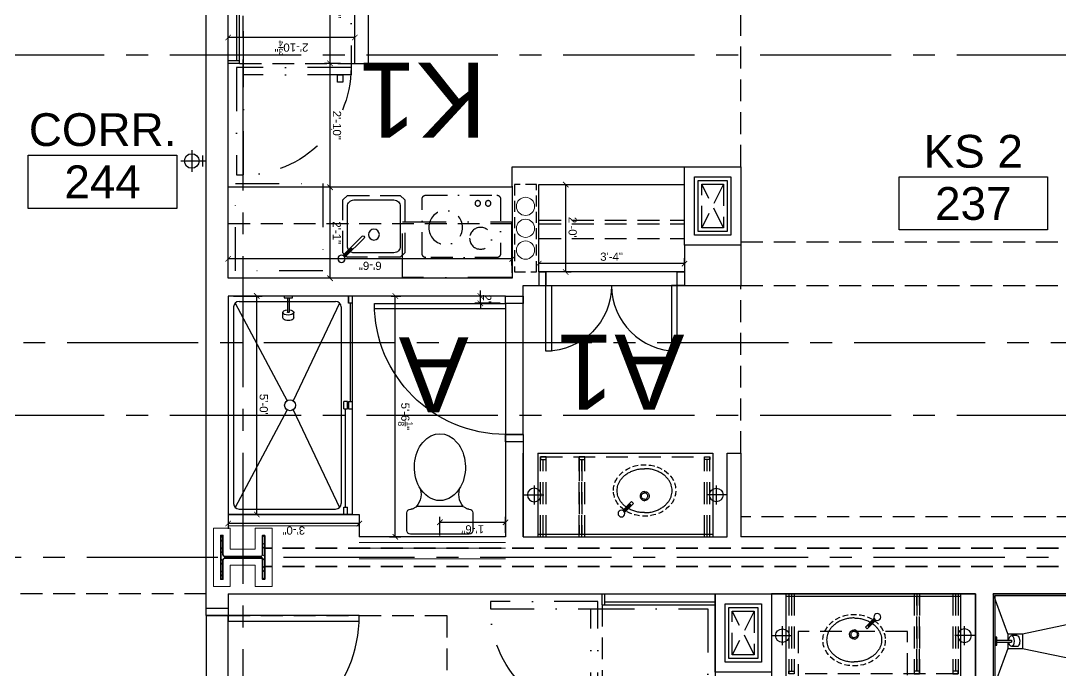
# Model space of a CAD drawing. Header units: inches. Extents: x 12000 to 16048, y 0 to 3185.
# Drawn here: x 15373.1 to 15658.4, y 1152.3 to 1330.6 of the extents above; entities that cross this region are included whole.
import ezdxf
from ezdxf.enums import TextEntityAlignment as Align

# ---------------------------------------------------------------- set-up
doc = ezdxf.new("R2010")
doc.units = ezdxf.units.IN
doc.header["$LTSCALE"] = 48
doc.header["$MEASUREMENT"] = 0
for name, pattern in [('CENTER2', [1.125, 0.75, -0.125, 0.125, -0.125]), ('DASHDOT2', [0.5, 0.25, -0.125, 0, -0.125]), ('HIDDEN', [0.375, 0.25, -0.125]), ('HIDDEN2', [0.1875, 0.125, -0.0625]), ('PHANTOM2', [1.25, 0.625, -0.125, 0.125, -0.125, 0.125, -0.125])]:
    doc.linetypes.add(name, pattern=pattern)
for name, color, linetype in [('_0_Objects', 8, 'Continuous'), ('A-Door', 8, 'Continuous'), ('A-Door-Head', 8, 'Continuous'), ('A-Eqpm', 8, 'Continuous'), ('A-Eqpm-NIC', 8, 'DASHDOT2'), ('A-Flor-ADA', 8, 'PHANTOM2'), ('A-Flor-Case', 8, 'Continuous'), ('A-Flor-Case-Hidden', 8, 'HIDDEN2'), ('A-Flor-Outline', 8, 'Continuous'), ('A-Flor-Ovhd', 8, 'HIDDEN2'), ('A-Flor-Pfix', 8, 'Continuous'), ('A-Flor-Soffit', 8, 'HIDDEN2'), ('A-Flor-Spcl', 8, 'Continuous'), ('A-Flor-Wall Mtd Fixture', 8, 'Continuous'), ('A-Grid(3-32)', 8, 'CENTER2'), ('A-HVAC', 8, 'HIDDEN2'), ('A-Tag-Rm(3-32)', 8, 'Continuous'), ('A-Wall-Full', 8, 'Continuous')]:
    doc.layers.add(name, color=color, linetype=linetype)
for name, color, linetype, lineweight in [('A-Detl-Hatch', 8, 'Continuous', 18), ('S-Detl-Hatch', 8, 'Continuous', 18), ('S-Detl-Wide', 8, 'Continuous', 35)]:
    doc.layers.add(name, color=color, linetype=linetype, lineweight=lineweight)
doc.layers.add('G-Anno-Nplt', color=8, linetype='Continuous', lineweight=18, plot=False)
doc.layers.add('G-Anno-View', color=8, linetype='Continuous', lineweight=18, plot=False)
doc.styles.add('G1DIM', font='arial.ttf')
doc.styles.get("Standard").update_dxf_attribs({"font": 'arial.ttf'})
doc.dimstyles.new('Aec-Arch-I-96', dxfattribs={"dimscale": 96, "dimtxt": 0.09375, "dimasz": 0.0625, "dimexe": 0.0625, "dimexo": 0.0625, "dimgap": 0.03125, "dimtad": 1, "dimdec": 3, "dimzin": 3, "dimdsep": 46, "dimlunit": 4, "dimtxsty": 'G1DIM', "dimblk": 'ARCHTICK', "dimcen": 0.09375, "dimclrd": 256, "dimclre": 256, "dimclrt": 256, "dimazin": 2, "dimtfac": 0.75, "dimtdec": 3, "dimtix": 1, "dimtmove": 2, "dimatfit": 2, "dimldrblk": 'OPEN90', "dimfxl": 0.0625, "dimtolj": 1, "dimtzin": 0, "dimarcsym": 0})

# ---------------------------------------------------------------- blocks, each defined once
blk = doc.blocks.new('*U10')
at = {"layer": 'A-Detl-Hatch'}
h = blk.add_hatch(dxfattribs=at)
h.set_pattern_fill('ANSI32', color=256, scale=6, style=0)
h.set_pattern_definition([(45, (0, -6.06), (-1.591, 1.591), []), (45, (1.0607, -6.06), (-1.591, 1.591), [])])
edge = h.paths.add_edge_path()
edge.add_line((6, -12.12), (6, -11.515))
edge.add_line((6, -11.515), (0.795, -11.515))
edge.add_arc((0.795, -10.915), 0.6, 180, 270, ccw=False)
edge.add_line((0.195, -10.915), (0.195, -1.205))
edge.add_arc((0.795, -1.205), 0.6, 90, 180, ccw=False)
edge.add_line((0.795, -0.605), (6, -0.605))
edge.add_line((6, -0.605), (6, 0))
edge.add_line((6, 0), (-6, 0))
edge.add_line((-6, 0), (-6, -0.605))
edge.add_line((-6, -0.605), (-0.795, -0.605))
edge.add_arc((-0.795, -1.205), 0.6, 0, 90, ccw=False)
edge.add_line((-0.195, -1.205), (-0.195, -10.915))
edge.add_arc((-0.795, -10.915), 0.6, 270, 360, ccw=False)
edge.add_line((-0.795, -11.515), (-6, -11.515))
edge.add_line((-6, -11.515), (-6, -12.12))
edge.add_line((-6, -12.12), (6, -12.12))
at = {"linetype": 'ByBlock'}
blk.add_lwpolyline([(6, -12.12), (6, -11.515), (0.795, -11.515, -0.4142136), (0.195, -10.915), (0.195, -1.205, -0.4142136), (0.795, -0.605), (6, -0.605), (6, 0), (-6, 0), (-6, -0.605), (-0.795, -0.605, -0.4142136), (-0.195, -1.205), (-0.195, -10.915, -0.4142136), (-0.795, -11.515), (-6, -11.515), (-6, -12.12)], format="xyb", close=True, dxfattribs=at)
blk = doc.blocks.new('W12X65')
at = {"layer": 'S-Detl-Hatch'}
blk.add_lwpolyline([(13860.59, -7310.28), (13860.59, -7305.67), (13854.79, -7305.67), (13854.79, -7298.76), (13860.59, -7298.76), (13860.59, -7294.16), (13844.59, -7294.16), (13844.59, -7298.76), (13850.4, -7298.76), (13850.4, -7305.67), (13844.59, -7305.67), (13844.59, -7310.28)], close=True, dxfattribs=at)
at = {"layer": 'S-Detl-Wide'}
blk.add_blockref('*U10', (13852.59, -7296.16), dxfattribs=at)
blk = doc.blocks.new('2ND FLOOR - STRUCTURAL GRID')
at = {"layer": 'A-Grid(3-32)'}
for p, q in [((11418.5, -7426.01), (11418.5, -9409.77)), ((8104.5, -8720.75), (11912.5, -8720.75)), ((8130.3, -8799.75), (11886.7, -8799.75)), ((8104.5, -8819.75), (11912.5, -8819.75)), ((11897.69, -8858.75), (8119.31, -8858.75))]:
    blk.add_line(p, q, dxfattribs=at)
at = {"layer": 'S-Detl-Wide', "linetype": 'HIDDEN2'}
for p, q in [((11678.44, -8856.25), (11424.56, -8856.25)), ((11678.44, -8861.25), (11424.56, -8861.25))]:
    blk.add_line(p, q, dxfattribs=at)
at = {"rotation": 90}
blk.add_blockref('W12X65', (4116.28, -22711.34), dxfattribs=at)
blk = doc.blocks.new('kitchen faucet')
for p, q in [((0.93, 0.38), (8.38, 0.38)), ((1, 0.12), (4, 0.12)), ((4, -0.12), (4, 0.12)), ((0.93, -0.38), (8.38, -0.38)), ((1, -0.12), (4, -0.12))]:
    blk.add_line(p, q)
blk.add_circle((0, 0), 1)
blk.add_arc((8.38, 0), 0.375, 270, 90)
blk = doc.blocks.new('kitchen sink')
blk.add_lwpolyline([(-14.94, -6.97, 0.143329), (-14, -7.25), (-3, -7.25, 0.414214), (-1.25, -5.5), (-1.25, 5.5, 0.414214), (-3, 7.25), (-14, 7.25, 0.414214), (-15.75, 5.5), (-15.75, -5.5, 0.143329), (-15.47, -6.44, 0.143329)], format="xyb")
blk.add_circle((-10.75, 0), 1.5)
at = {"layer": 'A-Flor-Case-Hidden'}
for p, q in [((-15.75, 8.5), (-17, 7.25)), ((-1.25, 8.5), (0, 7.25)), ((-16.64, -7.61), (-17, -7.25)), ((-15.75, -8.5), (-16.11, -8.14)), ((-1.25, -8.5), (0, -7.25))]:
    blk.add_line(p, q, dxfattribs=at)
for points in [[(-17, 7.25), (-17, -7.25)], [(-1.25, 8.5), (-15.75, 8.5)], [(0, -7.25), (0, 7.25)], [(-15.75, -8.5), (-1.25, -8.5)]]:
    blk.add_lwpolyline(points, dxfattribs=at)
at = {"rotation": 45.00000000000001}
blk.add_blockref('kitchen faucet', (-17.38, -8.88), dxfattribs=at)
blk = doc.blocks.new('cooktop')
at = {"ltscale": 0.5}
blk.add_lwpolyline([(-7.56, -21.5), (7.56, -21.5, 0.414214), (8.56, -20.5), (8.56, -1, 0.414214), (7.56, 0), (-7.56, 0, 0.414214), (-8.56, -1), (-8.56, -20.5, 0.414214)], format="xyb", close=True, dxfattribs=at)
for centre, radius in [((-3.27, -5.47), 3), ((6.32, -3.4), 0.75), ((6.32, -6.24), 0.75), ((-0.31, -15.05), 4.66)]:
    blk.add_circle(centre, radius, dxfattribs=at)
blk = doc.blocks.new('refrigerator')
blk.add_line((-30.125, 0), (-30.125, -29.5))
for points in [[(-32.125, -29.5), (0, -29.5), (0, 0), (-32.125, 0)], [(-34.125, -3.75), (-32.125, -3.75), (-32.125, -2.25), (-34.125, -2.25)], [(-59.625, -31.5), (-59.625, -29.5), (-30.125, -29.5), (-30.125, -31.5)]]:
    blk.add_lwpolyline(points, close=True)
blk.add_arc((-30.125, -29.5), 29.5, 90, 183.88744)
blk = doc.blocks.new('fridge cubby')
at = {"layer": 'A-Flor-Case'}
for p, q in [((-31, -31.5), (0, -31.5)), ((-31, -31.5), (-31, -34.5)), ((-30.25, -31.5), (-30.25, -34.5)), ((-30.25, -32.25), (0, -32.25))]:
    blk.add_line(p, q, dxfattribs=at)
at = {"layer": 'A-Flor-Ovhd'}
blk.add_line((-31, -31.5), (-31, 0.125), dxfattribs=at)
at = {"layer": 'A-Eqpm-NIC'}
blk.add_blockref('refrigerator', (-2, -0.875), dxfattribs=at)
blk = doc.blocks.new('ADA Kitchen')
at = {"layer": 'A-Eqpm-NIC'}
for points in [[(60.5, -8), (60.5, -32), (36.5, -32), (36.5, -8)], [(147.69, -14.93), (147.69, -30.18), (117.81, -30.18), (117.81, -14.93)]]:
    blk.add_lwpolyline(points, close=True, dxfattribs=at)
at = {"layer": 'A-Flor-Case'}
for p, q in [((34.5, -31), (34.5, -6)), ((116.25, -31), (116.25, -6)), ((117.75, -31), (117.75, -6)), ((147.75, -31), (147.75, -6)), ((149.25, -31), (149.25, -6)), ((34.5, -31), (149.25, -31))]:
    blk.add_line(p, q, dxfattribs=at)
at = {"layer": 'A-Flor-Case-Hidden'}
for p, q in [((61, -31), (61, -6)), ((61.75, -31), (61.75, -6))]:
    blk.add_line(p, q, dxfattribs=at)
at = {"layer": 'A-Flor-Ovhd'}
for q in [(34.5, -6), (116.25, -21)]:
    blk.add_line((34.5, -21), q, dxfattribs=at)
at = {"layer": 'A-Wall-Full'}
for p, q in [((0, 0), (34.5, 0)), ((0, -31), (0, 0)), ((34.5, -6), (34.5, 0)), ((34.5, -6), (149.25, -6))]:
    blk.add_line(p, q, dxfattribs=at)
at = {"extrusion": (0, 0, -1), "zscale": -1, "rotation": 90}
blk.add_blockref('fridge cubby', (-34.5, 0), dxfattribs=at)
at = {"layer": 'A-Eqpm-NIC', "extrusion": (0, 0, -1), "zscale": -1, "rotation": 270}
blk.add_blockref('cooktop', (-93.25, -20.25), dxfattribs=at)
at = {"layer": 'A-Flor-Pfix', "extrusion": (0, 0, -1), "zscale": -1, "rotation": 270}
blk.add_blockref('kitchen sink', (-71, -28.75), dxfattribs=at)
blk = doc.blocks.new('36in door')
blk.add_lwpolyline([(-1.5, -36), (0, -36), (0, 0), (-1.5, 0)], close=True)
blk.add_arc((0, 0), 36, 180, 270)
blk = doc.blocks.new('Toiliet American Std Cadet Pro')
for p, q in [((5.84, 9.06), (1, 9.06)), ((0, 8.06), (0, -8.06)), ((6.84, 7.9), (6.84, 8.06)), ((7.53, 6.52), (7, 7.36)), ((7.69, -5.98), (7.69, 5.98)), ((6.84, -8.06), (6.84, -7.9)), ((7, -7.36), (7.53, -6.52)), ((1, -9.06), (5.84, -9.06))]:
    blk.add_line(p, q)
for centre, radius, start, end in [((1, 8.06), 1, 90, 180), ((5.84, 8.06), 1, 0, 90), ((7.84, 7.9), 1, 180, 212.4157), ((6.69, 5.98), 1, 0, 32.4157), ((10.89, 10.1), 4.91, 226.8784, 295.5831), ((10.89, -10.1), 4.91, 64.417, 133.1217), ((1, -8.06), 1, 180, 270), ((5.84, -8.06), 1, 270, 0), ((7.84, -7.9), 1, 147.5844, 180), ((6.69, -5.98), 1, 327.5844, 0)]:
    blk.add_arc(centre, radius, start, end)
for start_param, end_param in [(4.086017, 8.480354), (2.197169, 4.086017)]:
    blk.add_ellipse((18.39, 0), major_axis=(9.17, 0), ratio=0.762999, start_param=start_param, end_param=end_param)
blk = doc.blocks.new('22in door')
blk.add_lwpolyline([(0, -22), (1.5, -22), (1.5, 0), (0, 0)], close=True)
blk.add_arc((0, 0), 22, 270, 0)
blk = doc.blocks.new('wall sconce')
for p, q in [((-1, 0), (4.625, 0)), ((2, -2.625), (2, 2.625))]:
    blk.add_line(p, q)
blk.add_circle((2, 0), 1.875)
blk = doc.blocks.new('sink1915rear')
for p, q in [((-6, -4.54), (-3.61, -6.94)), ((-5.78, -4.41), (-3.96, -6.23)), ((-5.6, -4.24), (-3.78, -6.05)), ((-5.47, -4.01), (-3.08, -6.41)), ((-3.96, -6.23), (-3.78, -6.05)), ((-3.61, -6.94), (-3.08, -6.41))]:
    blk.add_line(p, q)
blk.add_circle((-6.35, -3.67), 0.938)
for points, knots in [([(-5.07, -5.48), (-5.16, -5.54), (-5.5, -5.8), (-6.03, -6.29), (-6.6, -6.99), (-7.03, -7.71), (-7.32, -8.45), (-7.5, -9.2), (-7.56, -9.95), (-7.5, -10.7), (-7.32, -11.45), (-7.03, -12.19), (-6.6, -12.91), (-6.03, -13.61), (-5.33, -14.26), (-4.48, -14.84), (-3.5, -15.33), (-2.41, -15.7), (-1.23, -15.95), (-0.41, -15.98), (0, -15.99)], [5.387657, 5.387657, 5.387657, 5.387657, 5.72094, 6.671915, 7.55893, 8.391939, 9.182354, 9.943851, 10.690053, 11.436458, 12.198524, 12.989815, 13.823917, 14.712127, 15.664288, 16.687236, 17.780855, 18.938437, 20.147416, 21.38303, 21.38303, 21.38303, 21.38303]), ([(0, -3.91), (-0.41, -3.93), (-1.23, -3.96), (-2.41, -4.2), (-3.48, -4.57), (-4.13, -4.89), (-4.43, -5.06)], [0, 0, 0, 0, 1.238365, 2.448444, 3.606048, 4.621257, 4.621257, 4.621257, 4.621257])]:
    blk.add_open_spline(points, degree=3, knots=knots)
for points in [[(0, -3.91), (1.24, -3.99), (2.42, -4.23), (3.52, -4.61), (4.49, -5.1), (5.33, -5.68), (6.03, -6.32), (6.59, -7.01), (7.01, -7.73), (7.31, -8.46), (7.48, -9.21), (7.54, -9.95), (7.48, -10.69), (7.31, -11.44), (7.01, -12.17), (6.59, -12.89), (6.03, -13.58), (5.33, -14.22), (4.49, -14.81), (3.51, -15.3), (2.42, -15.67), (1.23, -15.91), (0, -15.99)], [(0, -9.7), (-0.48, -9.61), (-0.88, -9.34), (-1.15, -8.93), (-1.25, -8.45), (-1.15, -7.97), (-0.88, -7.57), (-0.48, -7.3), (0, -7.2)], [(0, -7.58), (-0.33, -7.64), (-0.62, -7.83), (-0.81, -8.12), (-0.87, -8.45), (-0.81, -8.79), (-0.62, -9.07), (-0.33, -9.26), (0, -9.33)], [(0, -9.7), (0.48, -9.61), (0.88, -9.34), (1.15, -8.93), (1.25, -8.45), (1.15, -7.97), (0.88, -7.57), (0.48, -7.3), (0, -7.2)], [(0, -7.58), (0.33, -7.64), (0.62, -7.83), (0.81, -8.12), (0.88, -8.45), (0.81, -8.79), (0.62, -9.07), (0.33, -9.26), (0, -9.33)]]:
    blk.add_spline(points, degree=3)
at = {"layer": 'A-Flor-Case-Hidden', "linetype": 'HIDDEN2', "ltscale": 0.25, "extrusion": (0, 0, -1)}
blk.add_ellipse((0, -10.01), major_axis=(-8.56, 0), ratio=0.824818, dxfattribs=at)
blk = doc.blocks.new('41in Std Vanity')
at = {"layer": 'A-Flor-Case'}
for p, q in [((23, 52), (0, 52)), ((0.75, 4), (0.75, 52)), ((23, 4), (23, 52)), ((23, 4), (0, 4))]:
    blk.add_line(p, q, dxfattribs=at)
at = {"layer": 'A-Flor-Case-Hidden'}
for p, q in [((0, 51.25), (22, 51.25)), ((0, 50.5), (21.25, 50.5)), ((0, 49.75), (21.25, 49.75)), ((22, 4.75), (22, 51.125)), ((0, 16.875), (21.25, 16.875)), ((0, 16.125), (21.25, 16.125)), ((0, 15.375), (22, 15.375)), ((21.25, 16.125), (0.75, 16.125)), ((21.25, 15.375), (0.75, 15.375)), ((0, 6.25), (21.25, 6.25)), ((0, 5.5), (21.25, 5.5)), ((0, 4.75), (22, 4.75))]:
    blk.add_line(p, q, dxfattribs=at)
for points in [[(21.25, 49.75), (22, 49.75), (22, 51.25), (21.25, 51.25)], [(21.25, 16.875), (22, 16.875), (22, 15.375), (21.25, 15.375)], [(21.25, 6.25), (22, 6.25), (22, 4.75), (21.25, 4.75)]]:
    blk.add_lwpolyline(points, close=True, dxfattribs=at)
at = {"layer": 'A-Wall-Full'}
for p, q in [((0, 0), (0, 56)), ((0, 56), (23, 56)), ((23, 0), (0, 0))]:
    blk.add_line(p, q, dxfattribs=at)
at = {"layer": 'A-Flor-Pfix', "rotation": 90}
blk.add_blockref('sink1915rear', (2.736, 33.312), dxfattribs=at)
at = {"layer": 'A-Flor-Wall Mtd Fixture', "xscale": -1, "rotation": 90}
blk.add_blockref('wall sconce', (11.5, 55), dxfattribs=at)
at = {"layer": 'A-Flor-Wall Mtd Fixture', "rotation": 90}
blk.add_blockref('wall sconce', (11.5, 1), dxfattribs=at)
blk = doc.blocks.new('Single 12x6 HVAC Shaft')
at = {"layer": 'A-Flor-Outline'}
blk.add_lwpolyline([(3.75, 17.75), (11.75, 17.75), (11.75, 3.75), (3.75, 3.75)], close=True, dxfattribs=at)
at = {"layer": 'A-HVAC'}
for p, q in [((4.75, 16.75), (10.75, 4.75)), ((4.75, 4.75), (10.75, 16.75))]:
    blk.add_line(p, q, dxfattribs=at)
blk.add_lwpolyline([(4.75, 16.75), (10.75, 16.75), (10.75, 4.75), (4.75, 4.75)], close=True, dxfattribs=at)
at = {"layer": 'A-Wall-Full'}
for points in [[(0, 21.5), (15.5, 21.5), (15.5, 0), (0, 0)], [(2.75, 18.75), (12.75, 18.75), (12.75, 2.75), (2.75, 2.75)]]:
    blk.add_lwpolyline(points, close=True, dxfattribs=at)
blk = doc.blocks.new('shower head')
for p, q in [((0.5, 0.25), (4.48, 0.25)), ((6.04, 1.5), (4.5, 1.5)), ((0.5, -0.25), (4.48, -0.25)), ((6.02, -1.5), (4.49, -1.5))]:
    blk.add_line(p, q)
blk.add_lwpolyline([(0, -1.12), (0.5, -1.12), (0.5, 1.12), (0, 1.12)], close=True)
at = {"extrusion": (0, 0, -1)}
for centre, start_param, end_param in [((4.5, 0), 4.878708, 10.826996), ((6.02, 0), 6.265998, 9.430839)]:
    blk.add_ellipse(centre, major_axis=(0, 1.5), ratio=0.483735, start_param=start_param, end_param=end_param, dxfattribs=at)
blk.add_open_spline([(4.48, 0.25), (4.49, 0.2), (4.49, 0.16), (4.49, 0.11), (4.5, 0.04), (4.5, -0.04), (4.49, -0.11), (4.49, -0.16), (4.49, -0.21), (4.48, -0.25)], degree=3, knots=[7.6339989, 7.6339989, 7.6339989, 7.6339989, 7.7552894, 7.7552894, 7.7552894, 7.9540134, 7.9540134, 7.9540134, 8.074038, 8.074038, 8.074038, 8.074038])
blk = doc.blocks.new('shower curtain rod')
for p, q in [((-59.75, 0), (-60, 0)), ((-59.75, -2.5), (-59.75, 0)), ((-0.25, 0), (0, 0)), ((-0.25, -2.5), (-0.25, 0)), ((-59.75, -2.5), (-60, -2.5)), ((-59.75, -0.75), (-58.86, -0.75)), ((-59.75, -1.75), (-59, -1.75)), ((-0.25, -0.75), (-1.14, -0.75)), ((-0.25, -1.75), (-1, -1.75)), ((-0.25, -2.5), (0, -2.5))]:
    blk.add_line(p, q)
for centre, radius, start, end in [((-30, 101.37), 107.12, 254.2934, 285.7066), ((-30, 101.34), 106.09, 254.2167, 285.7833)]:
    blk.add_arc(centre, radius, start, end)
blk = doc.blocks.new('ADA ROLL-IN SHWR')
at = {"layer": 'A-Flor-Pfix'}
for p, q in [((4.01, -11), (0.01, 0)), ((8.01, -11), (60, 0)), ((4.01, -11), (4.01, -12.75)), ((4.01, -11), (8.01, -11)), ((8.01, -11), (8.01, -15)), ((4.01, -13.25), (4.01, -15)), ((4.01, -15), (0.01, -26)), ((4.01, -15), (8.01, -15)), ((8.01, -15), (60, -26)), ((0, -26), (60, -26))]:
    blk.add_line(p, q, dxfattribs=at)
blk.add_lwpolyline([(0, -30), (60, -30), (60, 0), (0, 0)], close=True, dxfattribs=at)
blk.add_lwpolyline([(0.51, -30), (0.51, -0.5), (59.5, -0.5), (59.5, -30)], dxfattribs=at)
blk.add_blockref('shower head', (0.51, -13), dxfattribs=at)
at = {"layer": 'A-Flor-Spcl'}
blk.add_blockref('shower curtain rod', (60, -24.75), dxfattribs=at)
blk = doc.blocks.new('ADA 1BED BATH')
at = {"layer": 'A-Door'}
for points in [[(12.12, -124.62), (10.12, -124.62), (10.12, -119.75), (12.12, -119.75)], [(50.12, -124.62), (48.12, -124.62), (48.12, -119.75), (50.12, -119.75)], [(79, -124.62), (79, -120.87), (77, -120.87), (77, -124.62)], [(123, -124.62), (123, -120.87), (125, -120.87), (125, -124.62)]]:
    blk.add_lwpolyline(points, close=True, dxfattribs=at)
at = {"layer": 'A-Door-Head'}
for points in [[(12.12, -124.62), (48.12, -124.62), (48.12, -119.75), (12.12, -119.75)], [(79, -124.62), (79, -120.87), (123, -120.87), (123, -124.62)]]:
    blk.add_lwpolyline(points, close=True, dxfattribs=at)
at = {"layer": 'A-Flor-ADA', "linetype": 'HIDDEN2'}
for points in [[(22.84, -10.34), (22.84, -58.34), (52.84, -58.34), (52.84, -10.34)], [(76.37, -30.76), (136.37, -30.76), (136.37, -60.76), (76.37, -60.76)], [(66.05, -32), (136.37, -32), (136.37, -92), (66.05, -92)], [(12.12, -119.75), (12.12, -59.75), (66.12, -59.75), (66.12, -119.75)]]:
    blk.add_lwpolyline(points, close=True, dxfattribs=at)
blk.add_circle((47.6, -76.27), 30, dxfattribs=at)
at = {"layer": 'A-Flor-Case'}
for p, q in [((100.25, -111.87), (100.25, -96.87)), ((101, -111.87), (101, -96.87)), ((101, -111.87), (74, -111.87))]:
    blk.add_line(p, q, dxfattribs=at)
at = {"layer": 'A-Flor-Case-Hidden'}
for p, q in [((100.25, -107.87), (74, -107.87)), ((100.25, -108.87), (74, -108.87))]:
    blk.add_line(p, q, dxfattribs=at)
at = {"layer": 'A-Flor-Ovhd'}
for p, q in [((128, -107.87), (101, -107.87)), ((128, -108.87), (101, -108.87)), ((128, -111.87), (101, -111.87))]:
    blk.add_line(p, q, dxfattribs=at)
at = {"layer": 'A-Wall-Full'}
for p, q in [((15.5, 0), (15.51, -31.98)), ((71.5, 0), (71.51, -32)), ((76.38, 0), (76.38, -32)), ((76.38, 0), (136.37, 0)), ((136.37, 0), (136.37, -92)), ((3.75, -31.98), (3.74, -119.75)), ((3.75, -31.98), (15.51, -31.98)), ((71.51, -32), (76.38, -32)), ((69.12, -119.75), (69.12, -92)), ((136.37, -92), (69.12, -92)), ((74, -120.87), (74, -96.87)), ((128, -96.87), (74, -96.87)), ((128, -120.87), (128, -96.87)), ((12.12, -119.75), (3.74, -119.75)), ((12.12, -119.75), (12.12, -124.62)), ((69.12, -119.75), (48.12, -119.75)), ((48.12, -119.75), (48.12, -124.62)), ((79, -120.87), (74, -120.87)), ((79, -120.87), (79, -124.62)), ((128, -120.87), (123, -120.87)), ((123, -120.87), (123, -124.62)), ((12.12, -124.62), (2.12, -124.62)), ((79, -124.62), (48.12, -124.62)), ((127.75, -124.62), (123, -124.62))]:
    blk.add_line(p, q, dxfattribs=at)
at = {"rotation": 180}
blk.add_blockref('Single 12x6 HVAC Shaft', (15.5, 0), dxfattribs=at)
at = {"xscale": -1, "rotation": 90}
blk.add_blockref('41in Std Vanity', (71.5, 0), dxfattribs=at)
blk.add_blockref('ADA ROLL-IN SHWR', (76.38, 0))
at = {"layer": 'A-Door', "extrusion": (0, 0, -1), "xscale": -1, "zscale": -1, "rotation": 180}
blk.add_blockref('36in door', (-12.12, -119.75), dxfattribs=at)
at = {"layer": 'A-Door'}
blk.add_blockref('22in door', (79, -124.62), dxfattribs=at)
at = {"layer": 'A-Door', "xscale": -1}
blk.add_blockref('22in door', (123, -124.62), dxfattribs=at)
at = {"layer": 'A-Flor-Pfix', "rotation": 180.0001459485158}
blk.add_blockref('Toiliet American Std Cadet Pro', (135.61, -74), dxfattribs=at)
blk = doc.blocks.new('ADA King Suite')
at = {"layer": 'A-Door'}
blk.add_lwpolyline([(0, -9), (0, -7), (6, -7), (6, -9)], close=True, dxfattribs=at)
at = {"layer": 'A-Door-Head'}
blk.add_lwpolyline([(0, -9), (0, -45), (6, -45), (6, -9)], close=True, dxfattribs=at)
at = {"layer": 'A-Flor-ADA', "linetype": 'HIDDEN2'}
blk.add_lwpolyline([(6, -9), (66, -9), (66, -63), (6, -63)], close=True, dxfattribs=at)
at = {"layer": 'A-Wall-Full'}
for p, q in [((0, -9), (0, 0)), ((6, -3), (211.14, -3)), ((6, -3), (6, -9)), ((0, -9), (6, -9))]:
    blk.add_line(p, q, dxfattribs=at)
at = {"rotation": 270}
blk.add_blockref('ADA Kitchen', (139.64, -3), dxfattribs=at)
blk.add_blockref('ADA 1BED BATH', (139.64, -3))
at = {"layer": 'A-Door', "extrusion": (0, 0, -1), "xscale": -1, "zscale": -1, "rotation": 270}
blk.add_blockref('36in door', (-6, -9), dxfattribs=at)
blk = doc.blocks.new('Rm Tag')
blk.add_lwpolyline([(-0.2124, 0.0759), (0.2124, 0.0759), (0.2124, -0.0759), (-0.2124, -0.0759)], close=True)
for p in [(0, 0.2858), (0, 0.1493), (0, 0)]:
    blk.add_attdef('XXX', text='', height=0.0938).set_placement(p, align=Align.MIDDLE_CENTER)
blk = doc.blocks.new('Plumbing Chase')
at = {"layer": 'A-Flor-Outline', "linetype": 'HIDDEN2', "ltscale": 0.5}
blk.add_lwpolyline([(0.625, 0), (6.625, 0), (6.625, 24), (0.625, 24)], close=True, dxfattribs=at)
at = {"layer": 'G-Anno-Nplt'}
for centre in [(3.625, 18), (3.625, 12), (3.625, 6)]:
    blk.add_circle(centre, 2.5, dxfattribs=at)
blk = doc.blocks.new('18in door')
blk.add_lwpolyline([(0, 0), (1.5, 0), (1.5, 18), (0, 18)], close=True)
blk.add_arc((0, 0), 18, 0, 90)
blk = doc.blocks.new('_ArchTick')
at = {"linetype": 'ByBlock', "const_width": 0.15}
blk.add_lwpolyline([(-0.5, -0.5), (0.5, 0.5)], dxfattribs=at)
blk = doc.blocks.new('*D139')
at = {"layer": 'Defpoints', "transparency": 16777216}
for p in [(-44.25, -73.66), (-4.25, -73.66), (-4.25, -75.03)]:
    blk.add_point(p, dxfattribs=at)
at = {"layer": 'G-Anno-Nplt', "lineweight": -2, "transparency": 16777216}
for p, q in [((-44.25, -75.03), (-4.25, -75.03)), ((-44.25, -75.16), (-44.25, -76.53)), ((-4.25, -75.16), (-4.25, -76.53))]:
    blk.add_line(p, q, dxfattribs=at)
at = {"layer": 'G-Anno-Nplt', "lineweight": -2, "transparency": 16777216, "xscale": 1.5, "yscale": 1.5, "zscale": 1.5, "rotation": 180}
blk.add_blockref('_ArchTick', (-44.25, -75.03), dxfattribs=at)
at = {"layer": 'G-Anno-Nplt', "lineweight": -2, "transparency": 16777216, "xscale": 1.5, "yscale": 1.5, "zscale": 1.5}
blk.add_blockref('_ArchTick', (-4.25, -75.03), dxfattribs=at)
at = {"layer": 'G-Anno-Nplt', "transparency": 16777216, "insert": (-24.25, -76.93), "char_height": 2.25, "attachment_point": 5, "rotation": 180, "style": 'G1DIM'}
blk.add_mtext('\\A1;3\'-4"', dxfattribs=at)
blk = doc.blocks.new('_Open90')
at = {"linetype": 'ByBlock', "lineweight": -2}
for p, q in [((0, 0), (-1, 0)), ((-0.5, 0.5), (0, 0)), ((0, 0), (-0.5, -0.5))]:
    blk.add_line(p, q, dxfattribs=at)
blk = doc.blocks.new('*D140')
at = {"layer": 'Defpoints', "transparency": 16777216}
for p in [(-11.64, -72.75), (-10.4, -72.75), (-10.4, -96.75)]:
    blk.add_point(p, dxfattribs=at)
at = {"layer": 'G-Anno-Nplt', "lineweight": -2, "transparency": 16777216}
for p, q in [((-11.9, -72.75), (-13.14, -72.75)), ((-11.64, -96.75), (-11.64, -72.75)), ((-11.9, -96.75), (-13.14, -96.75))]:
    blk.add_line(p, q, dxfattribs=at)
at = {"layer": 'G-Anno-Nplt', "lineweight": -2, "transparency": 16777216, "xscale": 1.5, "yscale": 1.5, "zscale": 1.5}
for p, rotation in [((-11.64, -72.75), 90), ((-11.64, -96.75), 270)]:
    blk.add_blockref('_ArchTick', p, dxfattribs=dict(at, rotation=rotation))
at = {"layer": 'G-Anno-Nplt', "transparency": 16777216, "insert": (-13.54, -84.75), "char_height": 2.25, "attachment_point": 5, "rotation": 90, "style": 'G1DIM'}
blk.add_mtext('\\A1;2\'-0"', dxfattribs=at)
blk = doc.blocks.new('*D109')
at = {"layer": 'Defpoints', "transparency": 16777216}
for p in [(-78, -4.88), (0, -4.88), (0, -10.2)]:
    blk.add_point(p, dxfattribs=at)
at = {"layer": 'G-Anno-Nplt', "lineweight": -2, "transparency": 16777216}
for p, q in [((-78, -6.38), (-78, -11.7)), ((0, -6.38), (0, -11.7)), ((-78, -10.2), (0, -10.2))]:
    blk.add_line(p, q, dxfattribs=at)
at = {"layer": 'G-Anno-Nplt', "lineweight": -2, "transparency": 16777216, "xscale": 1.5, "yscale": 1.5, "zscale": 1.5, "rotation": 180}
blk.add_blockref('_ArchTick', (-78, -10.2), dxfattribs=at)
at = {"layer": 'G-Anno-Nplt', "lineweight": -2, "transparency": 16777216, "xscale": 1.5, "yscale": 1.5, "zscale": 1.5}
blk.add_blockref('_ArchTick', (0, -10.2), dxfattribs=at)
at = {"layer": 'G-Anno-Nplt', "transparency": 16777216, "insert": (-39, -8.3), "char_height": 2.25, "attachment_point": 5, "style": 'G1DIM'}
blk.add_mtext('\\A1;6\'-6"', dxfattribs=at)
blk = doc.blocks.new('*D110')
at = {"layer": 'Defpoints', "transparency": 16777216}
for p in [(-32.79, -4.88), (-32.79, -29.88), (-27.96, -29.88)]:
    blk.add_point(p, dxfattribs=at)
at = {"layer": 'G-Anno-Nplt', "lineweight": -2, "transparency": 16777216}
for p, q in [((-31.29, -4.88), (-26.46, -4.88)), ((-27.96, -4.88), (-27.96, -29.88)), ((-31.29, -29.88), (-26.46, -29.88))]:
    blk.add_line(p, q, dxfattribs=at)
at = {"layer": 'G-Anno-Nplt', "lineweight": -2, "transparency": 16777216, "xscale": 1.5, "yscale": 1.5, "zscale": 1.5}
for p, rotation in [((-27.96, -4.88), 90), ((-27.96, -29.88), 270)]:
    blk.add_blockref('_ArchTick', p, dxfattribs=dict(at, rotation=rotation))
at = {"layer": 'G-Anno-Nplt', "transparency": 16777216, "insert": (-29.84, -17.38), "char_height": 2.25, "attachment_point": 5, "rotation": 90, "style": 'G1DIM'}
blk.add_mtext('\\A1;2\'-1"', dxfattribs=at)
blk = doc.blocks.new('*D111')
at = {"layer": 'Defpoints', "transparency": 16777216}
for p in [(-32.32, -29.88), (-32.32, -63.88), (-27.96, -63.88)]:
    blk.add_point(p, dxfattribs=at)
at = {"layer": 'G-Anno-Nplt', "lineweight": -2, "transparency": 16777216}
for p, q in [((-30.82, -29.88), (-26.46, -29.88)), ((-27.96, -29.88), (-27.96, -63.88)), ((-30.82, -63.88), (-26.46, -63.88))]:
    blk.add_line(p, q, dxfattribs=at)
at = {"layer": 'G-Anno-Nplt', "lineweight": -2, "transparency": 16777216, "xscale": 1.5, "yscale": 1.5, "zscale": 1.5}
for p, rotation in [((-27.96, -29.88), 90), ((-27.96, -63.88), 270)]:
    blk.add_blockref('_ArchTick', p, dxfattribs=dict(at, rotation=rotation))
at = {"layer": 'G-Anno-Nplt', "transparency": 16777216, "insert": (-29.86, -46.88), "char_height": 2.25, "attachment_point": 5, "rotation": 90, "style": 'G1DIM'}
blk.add_mtext('\\A1;2\'-10"', dxfattribs=at)
blk = doc.blocks.new('*D112')
at = {"layer": 'Defpoints', "transparency": 16777216}
for p in [(-32.25, -63.88), (-32.25, -94.88), (-27.96, -94.88)]:
    blk.add_point(p, dxfattribs=at)
at = {"layer": 'G-Anno-Nplt', "lineweight": -2, "transparency": 16777216}
for p, q in [((-30.75, -63.88), (-26.46, -63.88)), ((-27.96, -63.88), (-27.96, -94.88)), ((-30.75, -94.88), (-26.46, -94.88))]:
    blk.add_line(p, q, dxfattribs=at)
at = {"layer": 'G-Anno-Nplt', "lineweight": -2, "transparency": 16777216, "xscale": 1.5, "yscale": 1.5, "zscale": 1.5}
for p, rotation in [((-27.96, -63.88), 90), ((-27.96, -94.88), 270)]:
    blk.add_blockref('_ArchTick', p, dxfattribs=dict(at, rotation=rotation))
at = {"layer": 'G-Anno-Nplt', "transparency": 16777216, "insert": (-29.84, -79.38), "char_height": 2.25, "attachment_point": 5, "rotation": 90, "style": 'G1DIM'}
blk.add_mtext('\\A1;2\'-7"', dxfattribs=at)
blk = doc.blocks.new('*D113')
at = {"layer": 'Defpoints', "transparency": 16777216}
for p in [(-34.75, -69.46), (0, -69.46), (0, -70.99)]:
    blk.add_point(p, dxfattribs=at)
at = {"layer": 'G-Anno-Nplt', "lineweight": -2, "transparency": 16777216}
for p, q in [((-34.75, -70.96), (-34.75, -72.49)), ((-34.75, -70.99), (0, -70.99)), ((0, -70.96), (0, -72.49))]:
    blk.add_line(p, q, dxfattribs=at)
at = {"layer": 'G-Anno-Nplt', "lineweight": -2, "transparency": 16777216, "xscale": 1.5, "yscale": 1.5, "zscale": 1.5, "rotation": 180}
blk.add_blockref('_ArchTick', (-34.75, -70.99), dxfattribs=at)
at = {"layer": 'G-Anno-Nplt', "lineweight": -2, "transparency": 16777216, "xscale": 1.5, "yscale": 1.5, "zscale": 1.5}
blk.add_blockref('_ArchTick', (0, -70.99), dxfattribs=at)
at = {"layer": 'G-Anno-Nplt', "transparency": 16777216, "insert": (-17.37, -68.23), "char_height": 2.25, "attachment_point": 5, "style": 'G1DIM'}
blk.add_mtext('\\A1;2\'-10{\\H0.750000x;\\S3/4;}"', dxfattribs=at)
blk = doc.blocks.new('shower door')
at = {"layer": 'A-Flor-Case'}
for p, q in [((-31, -1), (-31, 0)), ((-29, 0), (-31, 0)), ((-29, -1), (-29, 0)), ((0, 0), (-2, 0)), ((-2, 0), (-2, -1)), ((-59.99, -1.26), (-57.99, -1.26)), ((-59.99, -2.26), (-57.99, -2.26)), ((-57.99, -2.26), (-57.99, -1.26)), ((-57.99, -1.76), (-31, -1.76)), ((-29, -1), (-31, -1)), ((-31, -1.26), (-29, -1.26)), ((-31, -2.26), (-31, -1.26)), ((-31, -2.26), (-29, -2.26)), ((-2, -0.5), (-29, -0.5)), ((-29, -1.26), (-29, -2.26)), ((0, -1), (-2, -1)), ((-2, -1), (0, -1))]:
    blk.add_line(p, q, dxfattribs=at)
blk = doc.blocks.new('30x34 shower')
at = {"layer": 'A-Flor-Pfix'}
for p, q in [((0, -34), (0, 0)), ((60, 0), (0, 0)), ((60, -34), (60, 0)), ((28.75, -16.18), (1.94, -1.94)), ((57, -1.5), (3, -1.5)), ((58.06, -1.94), (31.25, -16.18)), ((1.5, -3), (1.5, -29.5)), ((58.5, -3), (58.5, -29.5)), ((28.75, -17.82), (1.94, -30.56)), ((58.06, -30.56), (31.25, -17.82)), ((57, -31), (3, -31)), ((60, -34), (0, -34))]:
    blk.add_line(p, q, dxfattribs=at)
blk.add_circle((30, -17), 1.5, dxfattribs=at)
for centre, start, end in [((3, -3), 90, 180), ((57, -3), 0, 90), ((3, -29.5), 180, 270), ((57, -29.5), 270, 0)]:
    blk.add_arc(centre, 1.5, start, end, dxfattribs=at)
at = {"xscale": -1, "rotation": 179.9999999999999}
blk.add_blockref('shower door', (60, -34), dxfattribs=at)
at = {"layer": 'A-Flor-Pfix', "rotation": 180.0000000001253}
blk.add_blockref('shower head', (60, -16.5), dxfattribs=at)
blk = doc.blocks.new('*D98')
at = {"layer": 'Defpoints', "transparency": 16777216}
for p in [(-42.8, 6.14), (-45.88, -60), (-43.26, -60)]:
    blk.add_point(p, dxfattribs=at)
at = {"layer": 'G-Anno-Nplt', "lineweight": -2, "transparency": 16777216}
for p, q in [((-44.3, 6.14), (-47.38, 6.14)), ((-45.88, 6.14), (-45.88, -60)), ((-44.76, -60), (-47.38, -60))]:
    blk.add_line(p, q, dxfattribs=at)
at = {"layer": 'G-Anno-Nplt', "lineweight": -2, "transparency": 16777216, "xscale": 1.5, "yscale": 1.5, "zscale": 1.5}
for p, rotation in [((-45.88, 6.14), 90), ((-45.88, -60), 270)]:
    blk.add_blockref('_ArchTick', p, dxfattribs=dict(at, rotation=rotation))
at = {"layer": 'G-Anno-Nplt', "transparency": 16777216, "insert": (-48.63, -26.93), "char_height": 2.25, "attachment_point": 5, "rotation": 90, "style": 'G1DIM'}
blk.add_mtext('\\A1;5\'-6{\\H0.750000x;\\S1/8;}"', dxfattribs=at)
blk = doc.blocks.new('*D99')
at = {"layer": 'Defpoints', "transparency": 16777216}
for p in [(-36, 0), (0, 2.48), (0, -3.5)]:
    blk.add_point(p, dxfattribs=at)
at = {"layer": 'G-Anno-Nplt', "lineweight": -2, "transparency": 16777216}
for p, q in [((-36, 1.5), (-36, 3.98)), ((0, -2), (0, 3.98)), ((-36, 2.48), (0, 2.48))]:
    blk.add_line(p, q, dxfattribs=at)
at = {"layer": 'G-Anno-Nplt', "lineweight": -2, "transparency": 16777216, "xscale": 1.5, "yscale": 1.5, "zscale": 1.5, "rotation": 180}
blk.add_blockref('_ArchTick', (-36, 2.48), dxfattribs=at)
at = {"layer": 'G-Anno-Nplt', "lineweight": -2, "transparency": 16777216, "xscale": 1.5, "yscale": 1.5, "zscale": 1.5}
blk.add_blockref('_ArchTick', (0, 2.48), dxfattribs=at)
at = {"layer": 'G-Anno-Nplt', "transparency": 16777216, "insert": (-18, 4.38), "char_height": 2.25, "attachment_point": 5, "style": 'G1DIM'}
blk.add_mtext('\\A1;3\'-0"', dxfattribs=at)
blk = doc.blocks.new('*D130')
at = {"layer": 'Defpoints', "transparency": 16777216}
for p in [(-76.12, 6.5), (-58.12, 7.25), (-76.12, 2.15)]:
    blk.add_point(p, dxfattribs=at)
at = {"layer": 'G-Anno-Nplt', "lineweight": -2, "transparency": 16777216}
for p, q in [((-58.12, 5.75), (-58.12, 0.65)), ((-76.12, 5), (-76.12, 0.65)), ((-58.12, 2.15), (-76.12, 2.15))]:
    blk.add_line(p, q, dxfattribs=at)
at = {"layer": 'G-Anno-Nplt', "lineweight": -2, "transparency": 16777216, "xscale": 1.5, "yscale": 1.5, "zscale": 1.5, "rotation": 180}
blk.add_blockref('_ArchTick', (-76.12, 2.15), dxfattribs=at)
at = {"layer": 'G-Anno-Nplt', "lineweight": -2, "transparency": 16777216, "xscale": 1.5, "yscale": 1.5, "zscale": 1.5}
blk.add_blockref('_ArchTick', (-58.12, 2.15), dxfattribs=at)
at = {"layer": 'G-Anno-Nplt', "transparency": 16777216, "insert": (-67.12, 4.05), "char_height": 2.25, "attachment_point": 5, "style": 'G1DIM'}
blk.add_mtext('\\A1;1\'-6"', dxfattribs=at)
blk = doc.blocks.new('*D131')
at = {"layer": 'Defpoints', "transparency": 16777216}
for p in [(0, 0), (-7.85, -60), (0, -60)]:
    blk.add_point(p, dxfattribs=at)
at = {"layer": 'G-Anno-Nplt', "lineweight": -2, "transparency": 16777216}
for p, q in [((-1.5, 0), (-9.35, 0)), ((-7.85, 0), (-7.85, -60)), ((-1.5, -60), (-9.35, -60))]:
    blk.add_line(p, q, dxfattribs=at)
at = {"layer": 'G-Anno-Nplt', "lineweight": -2, "transparency": 16777216, "xscale": 1.5, "yscale": 1.5, "zscale": 1.5}
for p, rotation in [((-7.85, 0), 90), ((-7.85, -60), 270)]:
    blk.add_blockref('_ArchTick', p, dxfattribs=dict(at, rotation=rotation))
at = {"layer": 'G-Anno-Nplt', "transparency": 16777216, "insert": (-9.75, -30), "char_height": 2.25, "attachment_point": 5, "rotation": 90, "style": 'G1DIM'}
blk.add_mtext('\\A1;5\'-0"', dxfattribs=at)
blk = doc.blocks.new('*D132')
at = {"layer": 'Defpoints', "transparency": 16777216}
for p in [(-76.12, -58), (-76.12, -60), (-69.22, -60)]:
    blk.add_point(p, dxfattribs=at)
at = {"layer": 'G-Anno-Nplt', "lineweight": -2, "transparency": 16777216}
for p, q in [((-69.22, -58), (-69.22, -56.5)), ((-74.62, -58), (-67.72, -58)), ((-69.22, -58), (-69.22, -60)), ((-74.62, -60), (-67.72, -60)), ((-69.22, -60), (-69.22, -61.5))]:
    blk.add_line(p, q, dxfattribs=at)
at = {"layer": 'G-Anno-Nplt', "lineweight": -2, "transparency": 16777216, "xscale": 1.5, "yscale": 1.5, "zscale": 1.5}
for p, rotation in [((-69.22, -58), 270), ((-69.22, -60), 90)]:
    blk.add_blockref('_ArchTick', p, dxfattribs=dict(at, rotation=rotation))
at = {"layer": 'G-Anno-Nplt', "transparency": 16777216, "insert": (-71.1, -59), "char_height": 2.25, "attachment_point": 5, "rotation": 90, "style": 'G1DIM'}
blk.add_mtext('\\A1;2"', dxfattribs=at)
blk = doc.blocks.new('guest corridor ceiling layout')
at = {"layer": 'A-Flor-Soffit'}
blk.add_line((-276, -1013), (-336, -1013), dxfattribs=at)
blk = doc.blocks.new('wall sconce typ')
for p, q in [((0, 7), (0, 0)), ((3, 4), (-3, 4)), ((-1.5, 1), (1.5, 1))]:
    blk.add_line(p, q)
blk.add_circle((0, 4), 2)
blk = doc.blocks.new('Studio Vanity and Closet Typ')
at = {"layer": 'A-Door'}
for points in [[(-42.2386, -69), (-42.2386, -72.75), (-44.2386, -72.75), (-44.2386, -69)], [(-6.2386, -69), (-6.2386, -72.75), (-4.2386, -72.75), (-4.2386, -69)]]:
    blk.add_lwpolyline(points, close=True, dxfattribs=at)
at = {"layer": 'A-Door-Head'}
blk.add_lwpolyline([(-42.2386, -69), (-42.2386, -72.75), (-6.2386, -72.75), (-6.2386, -69)], close=True, dxfattribs=at)
at = {"layer": 'A-Flor-Ovhd'}
for p, q in [((-4.375, -81.955), (-44.25, -81.955)), ((-4.375, -85.955), (-44.25, -85.955)), ((-4.375, -86.955), (-44.25, -86.955))]:
    blk.add_line(p, q, dxfattribs=at)
at = {"layer": 'A-Flor-Soffit'}
blk.add_line((-59.75, -23), (-59.75, -69), dxfattribs=at)
at = {"layer": 'A-Wall-Full'}
for p, q in [((-56, 0), (-56, -23)), ((0, 0), (0, -23)), ((-56, -23), (-59.75, -23)), ((-42.25, -69), (-59.75, -69)), ((-59.75, -101.625), (-59.75, -69)), ((-42.25, -69), (-42.25, -72.75)), ((0, -69), (-6.25, -69)), ((-6.25, -69), (-6.25, -72.75)), ((-44.25, -80.125), (-44.25, -72.75)), ((-44.25, -72.75), (-42.25, -72.75)), ((-4.25, -72.75), (-6.25, -72.75)), ((-4.25, -72.75), (-4.25, -96.75)), ((-4.25, -96.75), (-44.25, -96.75)), ((3, -101.625), (-59.75, -101.625))]:
    blk.add_line(p, q, dxfattribs=at)
at = {"xscale": -1, "rotation": 90}
blk.add_blockref('41in Std Vanity', (0, 0), dxfattribs=at)
for name, p in [('Plumbing Chase', (-4.25, -96.75)), ('Single 12x6 HVAC Shaft', (-59.75, -101.625))]:
    blk.add_blockref(name, p)
at = {"layer": 'A-Door'}
blk.add_blockref('18in door', (-42.2386, -69), dxfattribs=at)
at = {"layer": 'A-Door', "xscale": -1}
blk.add_blockref('18in door', (-6.2386, -69), dxfattribs=at)
at = {"layer": 'G-Anno-View', "insert": (-44.2161, -34.9487), "char_height": 20.58111, "width": 161.68767, "attachment_point": 1, "style": 'G1DIM'}
blk.add_mtext('A1', dxfattribs=at)
at = {"layer": 'G-Anno-Nplt'}
dim = blk.add_linear_dim(base=(-4.25, -75.0334), p1=(-44.25, -73.6618), p2=(-4.25, -73.6618), dimstyle='Aec-Arch-I-96', override={"dimscale": 24, "dimsah": 1, "dimclrt": 256}, dxfattribs=at)
dim.commit()
dim.dimension.update_dxf_attribs({"geometry": '*D139', "text_midpoint": (-24.25, -76.933)})
dim = blk.add_linear_dim(base=(-11.64, -72.75), p1=(-10.398, -96.75), p2=(-10.398, -72.75), angle=90, dimstyle='Aec-Arch-I-96', override={"dimscale": 24, "dimsah": 1, "dimclrt": 256}, dxfattribs=at)
dim.commit()
dim.dimension.update_dxf_attribs({"geometry": '*D140', "text_midpoint": (-13.5388, -84.75)})
blk = doc.blocks.new('Studio Kitchen 1')
at = {"layer": 'A-Eqpm'}
for points in [[(-28.2486, -99.75), (-10.2486, -99.75), (-10.2486, -96.25), (-28.2486, -96.25)], [(-29.2486, -99.75), (-9.2486, -99.75), (-9.2486, -100.25), (-29.2486, -100.25)]]:
    blk.add_lwpolyline(points, close=True, dxfattribs=at)
at = {"layer": 'A-Eqpm-NIC'}
for points in [[(-47.875, -5.125), (-47.875, -20.375), (-77.75, -20.375), (-77.75, -5.125)], [(-2, -6.875), (-2, -30.875), (-26, -30.875), (-26, -6.875)]]:
    blk.add_lwpolyline(points, close=True, dxfattribs=at)
at = {"layer": 'A-Flor-Case'}
for p, q in [((-78, -29.875), (0, -29.875)), ((-3.125, -63.875), (-3.125, -94.875)), ((-3.125, -63.875), (-0.125, -63.875)), ((-3.125, -64.625), (-0.125, -64.625)), ((-2.375, -64.625), (-2.375, -94.875))]:
    blk.add_line(p, q, dxfattribs=at)
at = {"layer": 'A-Flor-Ovhd'}
for p, q in [((0, -19.875), (-77.75, -19.875)), ((-3.125, -63.875), (-34.75, -63.875))]:
    blk.add_line(p, q, dxfattribs=at)
at = {"layer": 'A-Wall-Full'}
for p, q in [((-78, -4.875), (0, -4.875)), ((-78, -30.125), (-78, -4.875)), ((0, -4.875), (0, -94.875)), ((-34.75, -63.875), (-38.5, -63.875)), ((-38.5, -63.875), (-38.5, -99.75)), ((-34.75, -63.875), (-34.75, -94.875)), ((0, -94.875), (-34.75, -94.875)), ((0, -99.75), (-38.5, -99.75))]:
    blk.add_line(p, q, dxfattribs=at)
at = {"layer": 'G-Anno-Nplt'}
blk.add_line((-78, 0), (0, 0), dxfattribs=at)
at = {"layer": 'A-Eqpm-NIC', "extrusion": (0, 0, -1), "zscale": -1, "rotation": 270}
for name, p in [('cooktop', (74.75, -19.125)), ('refrigerator', (33.75, -92.875))]:
    blk.add_blockref(name, p, dxfattribs=at)
at = {"layer": 'A-Flor-Pfix', "extrusion": (0, 0, -1), "zscale": -1, "rotation": 270}
blk.add_blockref('kitchen sink', (40, -27.625), dxfattribs=at)
at = {"layer": 'G-Anno-View', "insert": (-70.962, -43.4983), "char_height": 20.58111, "width": 161.68767, "attachment_point": 1, "style": 'G1DIM'}
blk.add_mtext('K1', dxfattribs=at)
at = {"layer": 'G-Anno-Nplt'}
for base, p1, p2, picture, middle in [((0, -10.198), (-78, -4.875), (0, -4.875), '*D109', (-39, -8.2992)), ((0, -70.9875), (-34.75, -69.4551), (0, -69.4551), '*D113', (-17.375, -68.2311))]:
    dim = blk.add_linear_dim(base=base, p1=p1, p2=p2, dimstyle='Aec-Arch-I-96', override={"dimscale": 24, "dimsah": 1, "dimclrt": 256}, dxfattribs=at)
    dim.commit()
    dim.dimension.update_dxf_attribs({"geometry": picture, "text_midpoint": middle})
for base, p1, p2, picture, middle in [((-27.963, -29.875), (-32.7883, -4.875), (-32.7883, -29.875), '*D110', (-29.8427, -17.375)), ((-27.963, -63.875), (-32.3214, -29.875), (-32.3214, -63.875), '*D111', (-29.8618, -46.875)), ((-27.963, -94.875), (-32.2523, -63.875), (-32.2523, -94.875), '*D112', (-29.8427, -79.375))]:
    dim = blk.add_linear_dim(base=base, p1=p1, p2=p2, angle=90, dimstyle='Aec-Arch-I-96', override={"dimscale": 24, "dimsah": 1, "dimclrt": 256}, dxfattribs=at)
    dim.commit()
    dim.dimension.update_dxf_attribs({"geometry": picture, "text_midpoint": middle})
blk = doc.blocks.new('Studio Bath 2')
at = {"layer": 'A-Door'}
for points in [[(-81, -21.9817), (-81, -19.9817), (-76.125, -19.9817), (-76.125, -21.9817)], [(-81, -59.9817), (-81, -57.9817), (-76.125, -57.9817), (-76.125, -59.9817)]]:
    blk.add_lwpolyline(points, close=True, dxfattribs=at)
at = {"layer": 'A-Door-Head'}
blk.add_lwpolyline([(-81, -21.9817), (-81, -57.9817), (-76.125, -57.9817), (-76.125, -21.9817)], close=True, dxfattribs=at)
at = {"layer": 'A-Wall-Full'}
for p, q in [((-81, -22), (-81, 6.145)), ((-76.125, -22), (-76.125, 6.145)), ((-76.125, 6.145), (-36, 6.145)), ((-76.125, 6.145), (-36, 6.145)), ((-36, 0), (-36, 6.145)), ((0, 0), (-36, 0)), ((0, -60), (0, -3.5)), ((-81, -22), (-76.125, -22)), ((-81, -58), (-81, -62.855)), ((-76.125, -58), (-81, -58)), ((-76.125, -58), (-76.125, -60)), ((-76.125, -58), (-76.125, -60)), ((-76.125, -60), (0, -60))]:
    blk.add_line(p, q, dxfattribs=at)
at = {"layer": 'G-Anno-Nplt'}
for p, q in [((-76.125, 12.145), (-36, 12.145)), ((-76.125, 9.27), (-36, 9.27)), ((-76.125, 7.645), (-36, 7.645)), ((0, 3.125), (-36, 3.125))]:
    blk.add_line(p, q, dxfattribs=at)
at = {"layer": 'A-Door', "xscale": -1, "rotation": 90}
blk.add_blockref('36in door', (-76.125, -57.9817), dxfattribs=at)
at = {"layer": 'A-Flor-Pfix', "xscale": -1, "rotation": 90}
blk.add_blockref('Toiliet American Std Cadet Pro', (-58.125, 5.395), dxfattribs=at)
at = {"layer": 'A-Flor-Pfix', "extrusion": (0, 0, -1), "xscale": -1, "zscale": -1, "rotation": 90}
blk.add_blockref('30x34 shower', (0, 0), dxfattribs=at)
at = {"layer": 'G-Anno-View', "insert": (-66.0088, -28.0427), "char_height": 20.5811, "width": 161.68767, "attachment_point": 1, "style": 'G1DIM'}
blk.add_mtext('A', dxfattribs=at)
at = {"layer": 'G-Anno-Nplt'}
for base, p1, p2, picture, middle in [((-76.125, 2.1463), (-58.125, 7.25), (-76.125, 6.5015), '*D130', (-67.125, 4.0451)), ((0, 2.4794), (-36, 0), (0, -3.5), '*D99', (-18, 4.3789))]:
    dim = blk.add_linear_dim(base=base, p1=p1, p2=p2, dimstyle='Aec-Arch-I-96', override={"dimscale": 24, "dimsah": 1, "dimclrt": 256}, dxfattribs=at)
    dim.commit()
    dim.dimension.update_dxf_attribs({"geometry": picture, "text_midpoint": middle})
for base, p1, p2, picture, middle in [((-45.8755, -60), (-42.7983, 6.145), (-43.263, -60), '*D98', (-48.6347, -26.9275)), ((-7.8535, -60), (0, 0), (0, -60), '*D131', (-9.7523, -30)), ((-69.2224, -60), (-76.125, -58), (-76.125, -60), '*D132', (-71.102, -59))]:
    dim = blk.add_linear_dim(base=base, p1=p1, p2=p2, angle=90, dimstyle='Aec-Arch-I-96', override={"dimscale": 24, "dimsah": 1, "dimclrt": 256}, dxfattribs=at)
    dim.commit()
    dim.dimension.update_dxf_attribs({"geometry": picture, "text_midpoint": middle})
blk = doc.blocks.new('King Studio 2 -37')
at = {"layer": 'A-Flor-Soffit'}
for p, q in [((23.83, 266.44), (23.83, 146.75)), ((87.33, 146.75), (87.33, 266.44)), ((99.33, 146.75), (99.33, 266.44)), ((119.95, 146.75), (231.58, 146.75))]:
    blk.add_line(p, q, dxfattribs=at)
at = {"layer": 'A-Wall-Full'}
for p, q in [((18.33, 266.44), (18.33, 146.75)), ((41.33, 146.75), (18.33, 146.75)), ((114.35, 84), (119.95, 84)), ((5.58, 0), (188.58, 0))]:
    blk.add_line(p, q, dxfattribs=at)
at = {"xscale": -1, "rotation": 90}
for name, p in [('Studio Vanity and Closet Typ', (18.33, 87)), ('Studio Bath 2', (24.47, 6)), ('Studio Kitchen 1', (84.47, 6))]:
    blk.add_blockref(name, p, dxfattribs=at)

msp = doc.modelspace()

# ---------------------------------------------------------------- block references
at = {"layer": '_0_Objects', "linetype": 'HIDDEN'}
msp.add_blockref('2ND FLOOR - STRUCTURAL GRID', (4015.5006, 10042.0072), dxfattribs=at)
at = {"layer": '_0_Objects', "xscale": -1, "rotation": 270}
msp.add_blockref('King Studio 2 -37', (15424, 1170.5522), dxfattribs=at)
at = {"layer": '_0_Objects'}
msp.add_blockref('ADA King Suite', (15424, 1176.2572), dxfattribs=at)
at = {"layer": 'A-Flor-Soffit'}
msp.add_blockref('guest corridor ceiling layout', (15700, 2186.2572), dxfattribs=at)
at = {"layer": 'A-Flor-Wall Mtd Fixture', "rotation": 90}
msp.add_blockref('wall sconce typ', (15424, 1292.1072), dxfattribs=at)
at = {"layer": 'A-Tag-Rm(3-32)'}
ref = msp.add_blockref('Rm Tag', (15395.5292, 1286.3841), dxfattribs=dict(at, xscale=96, yscale=96, zscale=96))
ref.add_attrib('XXX', 'CORR.', dxfattribs={"layer": '0', "height": 9}).set_placement((15395.5292, 1300.715), align=Align.MIDDLE_CENTER)
ref.add_attrib('XXX', '244', dxfattribs={"layer": '0', "height": 9}).set_placement((15395.5292, 1286.3841), align=Align.MIDDLE_CENTER)
ref = msp.add_blockref('Rm Tag', (15634.5372, 1280.4419), dxfattribs=dict(at, xscale=96, yscale=96, zscale=96))
ref.add_attrib('XXX', 'KS 2', dxfattribs={"layer": '0', "height": 9}).set_placement((15634.5372, 1294.7728), align=Align.MIDDLE_CENTER)
ref.add_attrib('XXX', '237', dxfattribs={"layer": '0', "height": 9}).set_placement((15634.5372, 1280.4419), align=Align.MIDDLE_CENTER)

doc.saveas('drawing.dxf')
